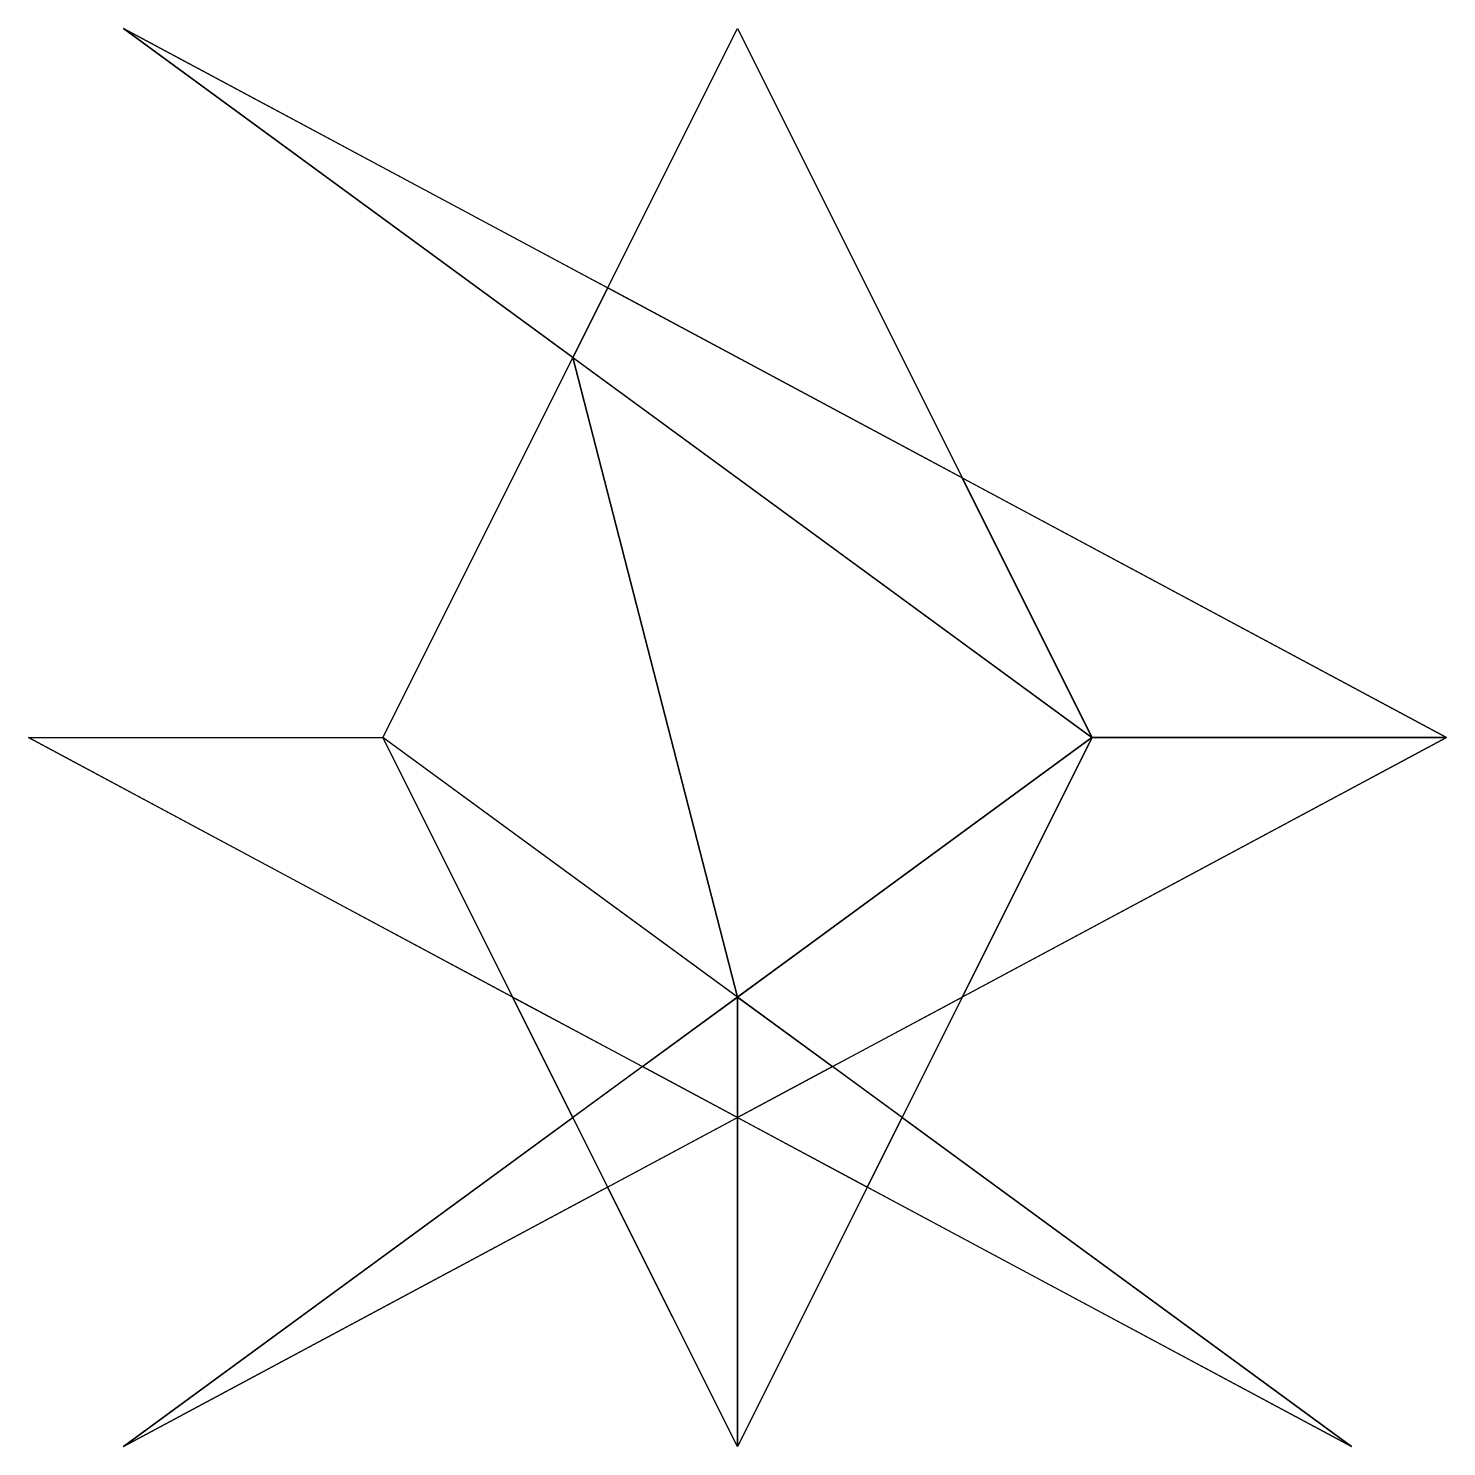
# Model space of a CAD drawing. Header units: metres. Extents: x -642 to 368, y -392 to 227.
# Drawn here: x 224.7 to 368.4, y -221.1 to -77.5 of the extents above; entities that cross this region are included whole.
import ezdxf

# ---------------------------------------------------------------- set-up
doc = ezdxf.new("R2010")
doc.units = ezdxf.units.M

msp = doc.modelspace()

# ---------------------------------------------------------------- linework, layer by layer
for p, q in [((368.35004, -149.2991, -623.5383), (234.35178, -77.48999, -623.5383)), ((234.35178, -77.48999, -623.5383), (332.45163, -149.30118, -623.5383)), ((368.35004, -149.2991, -623.5383), (234.35178, -77.48999, -623.5383)), ((234.35178, -77.48999, -623.5383), (332.45163, -149.30118, -623.5383)), ((368.35004, -149.2991, -623.5383), (234.35178, -77.48999, -623.5383)), ((234.35178, -77.48999, -623.5383), (332.45163, -149.30118, -623.5383)), ((368.35004, -149.2991, -623.5383), (234.35178, -77.48999, -623.5383)), ((234.35178, -77.48999, -623.5383), (332.45163, -149.30118, -623.5383)), ((368.35004, -149.2991, -623.5383), (234.35178, -77.48999, -623.5383)), ((234.35178, -77.48999, -623.5383), (332.45163, -149.30118, -623.5383)), ((368.35004, -149.2991, -623.5383), (234.35178, -77.48999, -623.5383)), ((234.35178, -77.48999, -623.5383), (332.45163, -149.30118, -623.5383)), ((368.35004, -149.2991, -623.5383), (234.35178, -77.48999, -623.5383)), ((234.35178, -77.48999, -623.5383), (332.45163, -149.30118, -623.5383)), ((368.35004, -149.2991, -623.5383), (234.35178, -77.48999, -623.5383)), ((234.35178, -77.48999, -623.5383), (332.45163, -149.30118, -623.5383)), ((368.35004, -149.2991, -623.5383), (234.35178, -77.48999, -623.5383)), ((234.35178, -77.48999, -623.5383), (332.45163, -149.30118, -623.5383)), ((368.35004, -149.2991, -623.5383), (234.35178, -77.48999, -623.5383)), ((234.35178, -77.48999, -623.5383), (332.45163, -149.30118, -623.5383)), ((260.6334, -149.29968, -623.5383), (296.54285, -77.48999, -623.5383)), ((260.6334, -149.29968, -623.5383), (296.54285, -77.48999, -623.5383)), ((260.6334, -149.29968, -623.5383), (296.54285, -77.48999, -623.5383)), ((260.6334, -149.29968, -623.5383), (296.54285, -77.48999, -623.5383)), ((260.6334, -149.29968, -623.5383), (296.54285, -77.48999, -623.5383)), ((260.6334, -149.29968, -623.5383), (296.54285, -77.48999, -623.5383)), ((260.6334, -149.29968, -623.5383), (296.54285, -77.48999, -623.5383)), ((260.6334, -149.29968, -623.5383), (296.54285, -77.48999, -623.5383)), ((260.6334, -149.29968, -623.5383), (296.54285, -77.48999, -623.5383)), ((260.6334, -149.29968, -623.5383), (296.54285, -77.48999, -623.5383)), ((296.54285, -77.48999, -623.5383), (332.4417, -149.3006, -623.5383)), ((296.54285, -77.48999, -623.5383), (332.4417, -149.3006, -623.5383)), ((296.54285, -77.48999, -623.5383), (332.4417, -149.3006, -623.5383)), ((296.54285, -77.48999, -623.5383), (332.4417, -149.3006, -623.5383)), ((296.54285, -77.48999, -623.5383), (332.4417, -149.3006, -623.5383)), ((296.54285, -77.48999, -623.5383), (332.4417, -149.3006, -623.5383)), ((296.54285, -77.48999, -623.5383), (332.4417, -149.3006, -623.5383)), ((296.54285, -77.48999, -623.5383), (332.4417, -149.3006, -623.5383)), ((296.54285, -77.48999, -623.5383), (332.4417, -149.3006, -623.5383)), ((296.54285, -77.48999, -623.5383), (332.4417, -149.3006, -623.5383)), ((224.73001, -149.29999, -623.5383), (358.7298, -221.10999, -623.5383)), ((224.73001, -149.29999, -623.5383), (358.7298, -221.10999, -623.5383)), ((224.73001, -149.29999, -623.5383), (358.7298, -221.10999, -623.5383)), ((224.73001, -149.29999, -623.5383), (358.7298, -221.10999, -623.5383)), ((224.73001, -149.29999, -623.5383), (358.7298, -221.10999, -623.5383)), ((224.73001, -149.29999, -623.5383), (358.7298, -221.10999, -623.5383)), ((224.73001, -149.29999, -623.5383), (358.7298, -221.10999, -623.5383)), ((224.73001, -149.29999, -623.5383), (358.7298, -221.10999, -623.5383)), ((224.73001, -149.29999, -623.5383), (358.7298, -221.10999, -623.5383)), ((224.73001, -149.29999, -623.5383), (358.7298, -221.10999, -623.5383)), ((234.34875, -221.10999, -623.5383), (368.35004, -149.2991, -623.5383)), ((234.34875, -221.10999, -623.5383), (368.35004, -149.2991, -623.5383)), ((234.34875, -221.10999, -623.5383), (368.35004, -149.2991, -623.5383)), ((234.34875, -221.10999, -623.5383), (368.35004, -149.2991, -623.5383)), ((234.34875, -221.10999, -623.5383), (368.35004, -149.2991, -623.5383)), ((234.34875, -221.10999, -623.5383), (368.35004, -149.2991, -623.5383)), ((234.34875, -221.10999, -623.5383), (368.35004, -149.2991, -623.5383)), ((234.34875, -221.10999, -623.5383), (368.35004, -149.2991, -623.5383)), ((234.34875, -221.10999, -623.5383), (368.35004, -149.2991, -623.5383)), ((234.34875, -221.10999, -623.5383), (368.35004, -149.2991, -623.5383)), ((332.4417, -149.3006, -623.5383), (234.34875, -221.10999, -623.5383)), ((332.4417, -149.3006, -623.5383), (234.34875, -221.10999, -623.5383)), ((332.4417, -149.3006, -623.5383), (234.34875, -221.10999, -623.5383)), ((332.4417, -149.3006, -623.5383), (234.34875, -221.10999, -623.5383)), ((332.4417, -149.3006, -623.5383), (234.34875, -221.10999, -623.5383)), ((332.4417, -149.3006, -623.5383), (234.34875, -221.10999, -623.5383)), ((332.4417, -149.3006, -623.5383), (234.34875, -221.10999, -623.5383)), ((332.4417, -149.3006, -623.5383), (234.34875, -221.10999, -623.5383)), ((332.4417, -149.3006, -623.5383), (234.34875, -221.10999, -623.5383)), ((332.4417, -149.3006, -623.5383), (234.34875, -221.10999, -623.5383)), ((296.53146, -221.10999, -623.5383), (260.6281, -149.2963, -623.5383)), ((296.53146, -221.10999, -623.5383), (260.6281, -149.2963, -623.5383)), ((296.53146, -221.10999, -623.5383), (260.6281, -149.2963, -623.5383)), ((296.53146, -221.10999, -623.5383), (260.6281, -149.2963, -623.5383)), ((296.53146, -221.10999, -623.5383), (260.6281, -149.2963, -623.5383)), ((296.53146, -221.10999, -623.5383), (260.6281, -149.2963, -623.5383)), ((296.53146, -221.10999, -623.5383), (260.6281, -149.2963, -623.5383)), ((296.53146, -221.10999, -623.5383), (260.6281, -149.2963, -623.5383)), ((296.53146, -221.10999, -623.5383), (260.6281, -149.2963, -623.5383)), ((296.53146, -221.10999, -623.5383), (260.6281, -149.2963, -623.5383)), ((358.7298, -221.10999, -623.5383), (260.6334, -149.29968, -623.5383)), ((358.7298, -221.10999, -623.5383), (260.6334, -149.29968, -623.5383)), ((358.7298, -221.10999, -623.5383), (260.6334, -149.29968, -623.5383)), ((358.7298, -221.10999, -623.5383), (260.6334, -149.29968, -623.5383)), ((358.7298, -221.10999, -623.5383), (260.6334, -149.29968, -623.5383)), ((358.7298, -221.10999, -623.5383), (260.6334, -149.29968, -623.5383)), ((358.7298, -221.10999, -623.5383), (260.6334, -149.29968, -623.5383)), ((358.7298, -221.10999, -623.5383), (260.6334, -149.29968, -623.5383)), ((358.7298, -221.10999, -623.5383), (260.6334, -149.29968, -623.5383)), ((358.7298, -221.10999, -623.5383), (260.6334, -149.29968, -623.5383)), ((332.45163, -149.30118, -623.5383), (296.53146, -221.10999, -623.5383)), ((332.45163, -149.30118, -623.5383), (296.53146, -221.10999, -623.5383)), ((332.45163, -149.30118, -623.5383), (296.53146, -221.10999, -623.5383)), ((332.45163, -149.30118, -623.5383), (296.53146, -221.10999, -623.5383)), ((332.45163, -149.30118, -623.5383), (296.53146, -221.10999, -623.5383)), ((332.45163, -149.30118, -623.5383), (296.53146, -221.10999, -623.5383)), ((332.45163, -149.30118, -623.5383), (296.53146, -221.10999, -623.5383)), ((332.45163, -149.30118, -623.5383), (296.53146, -221.10999, -623.5383)), ((332.45163, -149.30118, -623.5383), (296.53146, -221.10999, -623.5383)), ((332.45163, -149.30118, -623.5383), (296.53146, -221.10999, -623.5383))]:
    msp.add_line(p, q)
for points in [[(283.39905, -103.77423, -623.5383), (279.87775, -110.81596, -623.5383), (234.35178, -77.48999, -623.5383), (234.35188, -77.48989, -623.5382)], [(283.39905, -103.77423, -623.5383), (279.87775, -110.81596, -623.5383), (234.35178, -77.48999, -623.5383), (234.35188, -77.48989, -623.5382)], [(283.39905, -103.77423, -623.5383), (279.87775, -110.81596, -623.5383), (234.35178, -77.48999, -623.5383), (234.35188, -77.48989, -623.5382)], [(283.39905, -103.77423, -623.5383), (279.87775, -110.81596, -623.5383), (234.35178, -77.48999, -623.5383), (234.35188, -77.48989, -623.5382)], [(283.39905, -103.77423, -623.5383), (279.87775, -110.81596, -623.5383), (234.35178, -77.48999, -623.5383), (234.35188, -77.48989, -623.5382)], [(283.39905, -103.77423, -623.5383), (279.87775, -110.81596, -623.5383), (234.35178, -77.48999, -623.5383), (234.35188, -77.48989, -623.5382)], [(283.39905, -103.77423, -623.5383), (279.87775, -110.81596, -623.5383), (234.35178, -77.48999, -623.5383), (234.35188, -77.48989, -623.5382)], [(283.39905, -103.77423, -623.5383), (279.87775, -110.81596, -623.5383), (234.35178, -77.48999, -623.5383), (234.35188, -77.48989, -623.5382)], [(283.39905, -103.77423, -623.5383), (279.87775, -110.81596, -623.5383), (234.35178, -77.48999, -623.5383), (234.35188, -77.48989, -623.5382)], [(283.39905, -103.77423, -623.5383), (279.87775, -110.81596, -623.5383), (234.35178, -77.48999, -623.5383), (234.35188, -77.48989, -623.5382)], [(319.30063, -123.01375, -623.5383), (283.39905, -103.77423, -623.5383), (296.54285, -77.48999, -623.5383), (296.54294, -77.48989, -623.5382)], [(319.30063, -123.01375, -623.5383), (283.39905, -103.77423, -623.5383), (296.54285, -77.48999, -623.5383), (296.54294, -77.48989, -623.5382)], [(319.30063, -123.01375, -623.5383), (283.39905, -103.77423, -623.5383), (296.54285, -77.48999, -623.5383), (296.54294, -77.48989, -623.5382)], [(319.30063, -123.01375, -623.5383), (283.39905, -103.77423, -623.5383), (296.54285, -77.48999, -623.5383), (296.54294, -77.48989, -623.5382)], [(319.30063, -123.01375, -623.5383), (283.39905, -103.77423, -623.5383), (296.54285, -77.48999, -623.5383), (296.54294, -77.48989, -623.5382)], [(319.30063, -123.01375, -623.5383), (283.39905, -103.77423, -623.5383), (296.54285, -77.48999, -623.5383), (296.54294, -77.48989, -623.5382)], [(319.30063, -123.01375, -623.5383), (283.39905, -103.77423, -623.5383), (296.54285, -77.48999, -623.5383), (296.54294, -77.48989, -623.5382)], [(319.30063, -123.01375, -623.5383), (283.39905, -103.77423, -623.5383), (296.54285, -77.48999, -623.5383), (296.54294, -77.48989, -623.5382)], [(319.30063, -123.01375, -623.5383), (283.39905, -103.77423, -623.5383), (296.54285, -77.48999, -623.5383), (296.54294, -77.48989, -623.5382)], [(319.30063, -123.01375, -623.5383), (283.39905, -103.77423, -623.5383), (296.54285, -77.48999, -623.5383), (296.54294, -77.48989, -623.5382)], [(296.53854, -175.58365, -623.5383), (260.6334, -149.29968, -623.5383), (279.87775, -110.81596, -623.5383), (279.87784, -110.815865, -623.5382)], [(296.53854, -175.58365, -623.5383), (260.6334, -149.29968, -623.5383), (279.87775, -110.81596, -623.5383), (279.87784, -110.815865, -623.5382)], [(296.53854, -175.58365, -623.5383), (260.6334, -149.29968, -623.5383), (279.87775, -110.81596, -623.5383), (279.87784, -110.815865, -623.5382)], [(296.53854, -175.58365, -623.5383), (260.6334, -149.29968, -623.5383), (279.87775, -110.81596, -623.5383), (279.87784, -110.815865, -623.5382)], [(296.53854, -175.58365, -623.5383), (260.6334, -149.29968, -623.5383), (279.87775, -110.81596, -623.5383), (279.87784, -110.815865, -623.5382)], [(296.53854, -175.58365, -623.5383), (260.6334, -149.29968, -623.5383), (279.87775, -110.81596, -623.5383), (279.87784, -110.815865, -623.5382)], [(296.53854, -175.58365, -623.5383), (260.6334, -149.29968, -623.5383), (279.87775, -110.81596, -623.5383), (279.87784, -110.815865, -623.5382)], [(296.53854, -175.58365, -623.5383), (260.6334, -149.29968, -623.5383), (279.87775, -110.81596, -623.5383), (279.87784, -110.815865, -623.5382)], [(296.53854, -175.58365, -623.5383), (260.6334, -149.29968, -623.5383), (279.87775, -110.81596, -623.5383), (279.87784, -110.815865, -623.5382)], [(296.53854, -175.58365, -623.5383), (260.6334, -149.29968, -623.5383), (279.87775, -110.81596, -623.5383), (279.87784, -110.815865, -623.5382)], [(296.53854, -175.58365, -623.5383), (279.87775, -110.81596, -623.5383), (332.43646, -149.29007, -623.5383), (332.43655, -149.28996, -623.5382)], [(296.53854, -175.58365, -623.5383), (279.87775, -110.81596, -623.5383), (332.43646, -149.29007, -623.5383), (332.43655, -149.28996, -623.5382)], [(296.53854, -175.58365, -623.5383), (279.87775, -110.81596, -623.5383), (332.43646, -149.29007, -623.5383), (332.43655, -149.28996, -623.5382)], [(296.53854, -175.58365, -623.5383), (279.87775, -110.81596, -623.5383), (332.43646, -149.29007, -623.5383), (332.43655, -149.28996, -623.5382)], [(296.53854, -175.58365, -623.5383), (279.87775, -110.81596, -623.5383), (332.43646, -149.29007, -623.5383), (332.43655, -149.28996, -623.5382)], [(296.53854, -175.58365, -623.5383), (279.87775, -110.81596, -623.5383), (332.43646, -149.29007, -623.5383), (332.43655, -149.28996, -623.5382)], [(296.53854, -175.58365, -623.5383), (279.87775, -110.81596, -623.5383), (332.43646, -149.29007, -623.5383), (332.43655, -149.28996, -623.5382)], [(296.53854, -175.58365, -623.5383), (279.87775, -110.81596, -623.5383), (332.43646, -149.29007, -623.5383), (332.43655, -149.28996, -623.5382)], [(296.53854, -175.58365, -623.5383), (279.87775, -110.81596, -623.5383), (332.43646, -149.29007, -623.5383), (332.43655, -149.28996, -623.5382)], [(296.53854, -175.58365, -623.5383), (279.87775, -110.81596, -623.5383), (332.43646, -149.29007, -623.5383), (332.43655, -149.28996, -623.5382)], [(368.35004, -149.2991, -623.5383), (332.43646, -149.29007, -623.5383), (319.30063, -123.01375, -623.5383), (319.30072, -123.01365, -623.5382)], [(368.35004, -149.2991, -623.5383), (332.43646, -149.29007, -623.5383), (319.30063, -123.01375, -623.5383), (319.30072, -123.01365, -623.5382)], [(368.35004, -149.2991, -623.5383), (332.43646, -149.29007, -623.5383), (319.30063, -123.01375, -623.5383), (319.30072, -123.01365, -623.5382)], [(368.35004, -149.2991, -623.5383), (332.43646, -149.29007, -623.5383), (319.30063, -123.01375, -623.5383), (319.30072, -123.01365, -623.5382)], [(368.35004, -149.2991, -623.5383), (332.43646, -149.29007, -623.5383), (319.30063, -123.01375, -623.5383), (319.30072, -123.01365, -623.5382)], [(368.35004, -149.2991, -623.5383), (332.43646, -149.29007, -623.5383), (319.30063, -123.01375, -623.5383), (319.30072, -123.01365, -623.5382)], [(368.35004, -149.2991, -623.5383), (332.43646, -149.29007, -623.5383), (319.30063, -123.01375, -623.5383), (319.30072, -123.01365, -623.5382)], [(368.35004, -149.2991, -623.5383), (332.43646, -149.29007, -623.5383), (319.30063, -123.01375, -623.5383), (319.30072, -123.01365, -623.5382)], [(368.35004, -149.2991, -623.5383), (332.43646, -149.29007, -623.5383), (319.30063, -123.01375, -623.5383), (319.30072, -123.01365, -623.5382)], [(368.35004, -149.2991, -623.5383), (332.43646, -149.29007, -623.5383), (319.30063, -123.01375, -623.5383), (319.30072, -123.01365, -623.5382)], [(273.76843, -175.5795, -623.5383), (224.73001, -149.29999, -623.5383), (260.6281, -149.2963, -623.5383), (260.6282, -149.29619, -623.5382)], [(273.76843, -175.5795, -623.5383), (224.73001, -149.29999, -623.5383), (260.6281, -149.2963, -623.5383), (260.6282, -149.29619, -623.5382)], [(273.76843, -175.5795, -623.5383), (224.73001, -149.29999, -623.5383), (260.6281, -149.2963, -623.5383), (260.6282, -149.29619, -623.5382)], [(273.76843, -175.5795, -623.5383), (224.73001, -149.29999, -623.5383), (260.6281, -149.2963, -623.5383), (260.6282, -149.29619, -623.5382)], [(273.76843, -175.5795, -623.5383), (224.73001, -149.29999, -623.5383), (260.6281, -149.2963, -623.5383), (260.6282, -149.29619, -623.5382)], [(273.76843, -175.5795, -623.5383), (224.73001, -149.29999, -623.5383), (260.6281, -149.2963, -623.5383), (260.6282, -149.29619, -623.5382)], [(273.76843, -175.5795, -623.5383), (224.73001, -149.29999, -623.5383), (260.6281, -149.2963, -623.5383), (260.6282, -149.29619, -623.5382)], [(273.76843, -175.5795, -623.5383), (224.73001, -149.29999, -623.5383), (260.6281, -149.2963, -623.5383), (260.6282, -149.29619, -623.5382)], [(273.76843, -175.5795, -623.5383), (224.73001, -149.29999, -623.5383), (260.6281, -149.2963, -623.5383), (260.6282, -149.29619, -623.5382)], [(273.76843, -175.5795, -623.5383), (224.73001, -149.29999, -623.5383), (260.6281, -149.2963, -623.5383), (260.6282, -149.29619, -623.5382)], [(296.53854, -175.58365, -623.5383), (332.43646, -149.29007, -623.5383), (332.4417, -149.3006, -623.5383), (332.4418, -149.30049, -623.5382)], [(296.53854, -175.58365, -623.5383), (332.43646, -149.29007, -623.5383), (332.4417, -149.3006, -623.5383), (332.4418, -149.30049, -623.5382)], [(296.53854, -175.58365, -623.5383), (332.43646, -149.29007, -623.5383), (332.4417, -149.3006, -623.5383), (332.4418, -149.30049, -623.5382)], [(296.53854, -175.58365, -623.5383), (332.43646, -149.29007, -623.5383), (332.4417, -149.3006, -623.5383), (332.4418, -149.30049, -623.5382)], [(296.53854, -175.58365, -623.5383), (332.43646, -149.29007, -623.5383), (332.4417, -149.3006, -623.5383), (332.4418, -149.30049, -623.5382)], [(296.53854, -175.58365, -623.5383), (332.43646, -149.29007, -623.5383), (332.4417, -149.3006, -623.5383), (332.4418, -149.30049, -623.5382)], [(296.53854, -175.58365, -623.5383), (332.43646, -149.29007, -623.5383), (332.4417, -149.3006, -623.5383), (332.4418, -149.30049, -623.5382)], [(296.53854, -175.58365, -623.5383), (332.43646, -149.29007, -623.5383), (332.4417, -149.3006, -623.5383), (332.4418, -149.30049, -623.5382)], [(296.53854, -175.58365, -623.5383), (332.43646, -149.29007, -623.5383), (332.4417, -149.3006, -623.5383), (332.4418, -149.30049, -623.5382)], [(296.53854, -175.58365, -623.5383), (332.43646, -149.29007, -623.5383), (332.4417, -149.3006, -623.5383), (332.4418, -149.30049, -623.5382)], [(368.35004, -149.2991, -623.5383), (319.3055, -175.58191, -623.5383), (332.45163, -149.30118, -623.5383), (332.45172, -149.30107, -623.5382)], [(368.35004, -149.2991, -623.5383), (319.3055, -175.58191, -623.5383), (332.45163, -149.30118, -623.5383), (332.45172, -149.30107, -623.5382)], [(368.35004, -149.2991, -623.5383), (319.3055, -175.58191, -623.5383), (332.45163, -149.30118, -623.5383), (332.45172, -149.30107, -623.5382)], [(368.35004, -149.2991, -623.5383), (319.3055, -175.58191, -623.5383), (332.45163, -149.30118, -623.5383), (332.45172, -149.30107, -623.5382)], [(368.35004, -149.2991, -623.5383), (319.3055, -175.58191, -623.5383), (332.45163, -149.30118, -623.5383), (332.45172, -149.30107, -623.5382)], [(368.35004, -149.2991, -623.5383), (319.3055, -175.58191, -623.5383), (332.45163, -149.30118, -623.5383), (332.45172, -149.30107, -623.5382)], [(368.35004, -149.2991, -623.5383), (319.3055, -175.58191, -623.5383), (332.45163, -149.30118, -623.5383), (332.45172, -149.30107, -623.5382)], [(368.35004, -149.2991, -623.5383), (319.3055, -175.58191, -623.5383), (332.45163, -149.30118, -623.5383), (332.45172, -149.30107, -623.5382)], [(368.35004, -149.2991, -623.5383), (319.3055, -175.58191, -623.5383), (332.45163, -149.30118, -623.5383), (332.45172, -149.30107, -623.5382)], [(368.35004, -149.2991, -623.5383), (319.3055, -175.58191, -623.5383), (332.45163, -149.30118, -623.5383), (332.45172, -149.30107, -623.5382)], [(368.35004, -149.2991, -623.5383), (332.45163, -149.30118, -623.5383), (332.43646, -149.29007, -623.5383), (332.43655, -149.28996, -623.5382)], [(368.35004, -149.2991, -623.5383), (332.45163, -149.30118, -623.5383), (332.43646, -149.29007, -623.5383), (332.43655, -149.28996, -623.5382)], [(368.35004, -149.2991, -623.5383), (332.45163, -149.30118, -623.5383), (332.43646, -149.29007, -623.5383), (332.43655, -149.28996, -623.5382)], [(368.35004, -149.2991, -623.5383), (332.45163, -149.30118, -623.5383), (332.43646, -149.29007, -623.5383), (332.43655, -149.28996, -623.5382)], [(368.35004, -149.2991, -623.5383), (332.45163, -149.30118, -623.5383), (332.43646, -149.29007, -623.5383), (332.43655, -149.28996, -623.5382)], [(368.35004, -149.2991, -623.5383), (332.45163, -149.30118, -623.5383), (332.43646, -149.29007, -623.5383), (332.43655, -149.28996, -623.5382)], [(368.35004, -149.2991, -623.5383), (332.45163, -149.30118, -623.5383), (332.43646, -149.29007, -623.5383), (332.43655, -149.28996, -623.5382)], [(368.35004, -149.2991, -623.5383), (332.45163, -149.30118, -623.5383), (332.43646, -149.29007, -623.5383), (332.43655, -149.28996, -623.5382)], [(368.35004, -149.2991, -623.5383), (332.45163, -149.30118, -623.5383), (332.43646, -149.29007, -623.5383), (332.43655, -149.28996, -623.5382)], [(368.35004, -149.2991, -623.5383), (332.45163, -149.30118, -623.5383), (332.43646, -149.29007, -623.5383), (332.43655, -149.28996, -623.5382)], [(286.9181, -182.62637, -623.5383), (279.87076, -187.7854, -623.5383), (273.76843, -175.5795, -623.5383), (273.76852, -175.57939, -623.5382)], [(286.9181, -182.62637, -623.5383), (279.87076, -187.7854, -623.5383), (273.76843, -175.5795, -623.5383), (273.76852, -175.57939, -623.5382)], [(286.9181, -182.62637, -623.5383), (279.87076, -187.7854, -623.5383), (273.76843, -175.5795, -623.5383), (273.76852, -175.57939, -623.5382)], [(286.9181, -182.62637, -623.5383), (279.87076, -187.7854, -623.5383), (273.76843, -175.5795, -623.5383), (273.76852, -175.57939, -623.5382)], [(286.9181, -182.62637, -623.5383), (279.87076, -187.7854, -623.5383), (273.76843, -175.5795, -623.5383), (273.76852, -175.57939, -623.5382)], [(286.9181, -182.62637, -623.5383), (279.87076, -187.7854, -623.5383), (273.76843, -175.5795, -623.5383), (273.76852, -175.57939, -623.5382)], [(286.9181, -182.62637, -623.5383), (279.87076, -187.7854, -623.5383), (273.76843, -175.5795, -623.5383), (273.76852, -175.57939, -623.5382)], [(286.9181, -182.62637, -623.5383), (279.87076, -187.7854, -623.5383), (273.76843, -175.5795, -623.5383), (273.76852, -175.57939, -623.5382)], [(286.9181, -182.62637, -623.5383), (279.87076, -187.7854, -623.5383), (273.76843, -175.5795, -623.5383), (273.76852, -175.57939, -623.5382)], [(286.9181, -182.62637, -623.5383), (279.87076, -187.7854, -623.5383), (273.76843, -175.5795, -623.5383), (273.76852, -175.57939, -623.5382)], [(296.53925, -187.78229, -623.5383), (286.9181, -182.62637, -623.5383), (296.53854, -175.58365, -623.5383), (296.53864, -175.58354, -623.5382)], [(296.53925, -187.78229, -623.5383), (286.9181, -182.62637, -623.5383), (296.53854, -175.58365, -623.5383), (296.53864, -175.58354, -623.5382)], [(296.53925, -187.78229, -623.5383), (286.9181, -182.62637, -623.5383), (296.53854, -175.58365, -623.5383), (296.53864, -175.58354, -623.5382)], [(296.53925, -187.78229, -623.5383), (286.9181, -182.62637, -623.5383), (296.53854, -175.58365, -623.5383), (296.53864, -175.58354, -623.5382)], [(296.53925, -187.78229, -623.5383), (286.9181, -182.62637, -623.5383), (296.53854, -175.58365, -623.5383), (296.53864, -175.58354, -623.5382)], [(296.53925, -187.78229, -623.5383), (286.9181, -182.62637, -623.5383), (296.53854, -175.58365, -623.5383), (296.53864, -175.58354, -623.5382)], [(296.53925, -187.78229, -623.5383), (286.9181, -182.62637, -623.5383), (296.53854, -175.58365, -623.5383), (296.53864, -175.58354, -623.5382)], [(296.53925, -187.78229, -623.5383), (286.9181, -182.62637, -623.5383), (296.53854, -175.58365, -623.5383), (296.53864, -175.58354, -623.5382)], [(296.53925, -187.78229, -623.5383), (286.9181, -182.62637, -623.5383), (296.53854, -175.58365, -623.5383), (296.53864, -175.58354, -623.5382)], [(296.53925, -187.78229, -623.5383), (286.9181, -182.62637, -623.5383), (296.53854, -175.58365, -623.5383), (296.53864, -175.58354, -623.5382)], [(296.53925, -187.78229, -623.5383), (296.53854, -175.58365, -623.5383), (306.1597, -182.62671, -623.5383), (306.1598, -182.6266, -623.5382)], [(296.53925, -187.78229, -623.5383), (296.53854, -175.58365, -623.5383), (306.1597, -182.62671, -623.5383), (306.1598, -182.6266, -623.5382)], [(296.53925, -187.78229, -623.5383), (296.53854, -175.58365, -623.5383), (306.1597, -182.62671, -623.5383), (306.1598, -182.6266, -623.5382)], [(296.53925, -187.78229, -623.5383), (296.53854, -175.58365, -623.5383), (306.1597, -182.62671, -623.5383), (306.1598, -182.6266, -623.5382)], [(296.53925, -187.78229, -623.5383), (296.53854, -175.58365, -623.5383), (306.1597, -182.62671, -623.5383), (306.1598, -182.6266, -623.5382)], [(296.53925, -187.78229, -623.5383), (296.53854, -175.58365, -623.5383), (306.1597, -182.62671, -623.5383), (306.1598, -182.6266, -623.5382)], [(296.53925, -187.78229, -623.5383), (296.53854, -175.58365, -623.5383), (306.1597, -182.62671, -623.5383), (306.1598, -182.6266, -623.5382)], [(296.53925, -187.78229, -623.5383), (296.53854, -175.58365, -623.5383), (306.1597, -182.62671, -623.5383), (306.1598, -182.6266, -623.5382)], [(296.53925, -187.78229, -623.5383), (296.53854, -175.58365, -623.5383), (306.1597, -182.62671, -623.5383), (306.1598, -182.6266, -623.5382)], [(296.53925, -187.78229, -623.5383), (296.53854, -175.58365, -623.5383), (306.1597, -182.62671, -623.5383), (306.1598, -182.6266, -623.5382)], [(319.3055, -175.58191, -623.5383), (313.20258, -187.78236, -623.5383), (306.1597, -182.62671, -623.5383), (306.1598, -182.6266, -623.5382)], [(319.3055, -175.58191, -623.5383), (313.20258, -187.78236, -623.5383), (306.1597, -182.62671, -623.5383), (306.1598, -182.6266, -623.5382)], [(319.3055, -175.58191, -623.5383), (313.20258, -187.78236, -623.5383), (306.1597, -182.62671, -623.5383), (306.1598, -182.6266, -623.5382)], [(319.3055, -175.58191, -623.5383), (313.20258, -187.78236, -623.5383), (306.1597, -182.62671, -623.5383), (306.1598, -182.6266, -623.5382)], [(319.3055, -175.58191, -623.5383), (313.20258, -187.78236, -623.5383), (306.1597, -182.62671, -623.5383), (306.1598, -182.6266, -623.5382)], [(319.3055, -175.58191, -623.5383), (313.20258, -187.78236, -623.5383), (306.1597, -182.62671, -623.5383), (306.1598, -182.6266, -623.5382)], [(319.3055, -175.58191, -623.5383), (313.20258, -187.78236, -623.5383), (306.1597, -182.62671, -623.5383), (306.1598, -182.6266, -623.5382)], [(319.3055, -175.58191, -623.5383), (313.20258, -187.78236, -623.5383), (306.1597, -182.62671, -623.5383), (306.1598, -182.6266, -623.5382)], [(319.3055, -175.58191, -623.5383), (313.20258, -187.78236, -623.5383), (306.1597, -182.62671, -623.5383), (306.1598, -182.6266, -623.5382)], [(319.3055, -175.58191, -623.5383), (313.20258, -187.78236, -623.5383), (306.1597, -182.62671, -623.5383), (306.1598, -182.6266, -623.5382)], [(283.39175, -194.828, -623.5383), (234.34875, -221.10999, -623.5383), (279.87076, -187.7854, -623.5383), (279.87085, -187.7853, -623.5382)], [(283.39175, -194.828, -623.5383), (234.34875, -221.10999, -623.5383), (279.87076, -187.7854, -623.5383), (279.87085, -187.7853, -623.5382)], [(283.39175, -194.828, -623.5383), (234.34875, -221.10999, -623.5383), (279.87076, -187.7854, -623.5383), (279.87085, -187.7853, -623.5382)], [(283.39175, -194.828, -623.5383), (234.34875, -221.10999, -623.5383), (279.87076, -187.7854, -623.5383), (279.87085, -187.7853, -623.5382)], [(283.39175, -194.828, -623.5383), (234.34875, -221.10999, -623.5383), (279.87076, -187.7854, -623.5383), (279.87085, -187.7853, -623.5382)], [(283.39175, -194.828, -623.5383), (234.34875, -221.10999, -623.5383), (279.87076, -187.7854, -623.5383), (279.87085, -187.7853, -623.5382)], [(283.39175, -194.828, -623.5383), (234.34875, -221.10999, -623.5383), (279.87076, -187.7854, -623.5383), (279.87085, -187.7853, -623.5382)], [(283.39175, -194.828, -623.5383), (234.34875, -221.10999, -623.5383), (279.87076, -187.7854, -623.5383), (279.87085, -187.7853, -623.5382)], [(283.39175, -194.828, -623.5383), (234.34875, -221.10999, -623.5383), (279.87076, -187.7854, -623.5383), (279.87085, -187.7853, -623.5382)], [(283.39175, -194.828, -623.5383), (234.34875, -221.10999, -623.5383), (279.87076, -187.7854, -623.5383), (279.87085, -187.7853, -623.5382)], [(296.53146, -221.10999, -623.5383), (283.39175, -194.828, -623.5383), (296.53925, -187.78229, -623.5383), (296.53934, -187.78218, -623.5382)], [(296.53146, -221.10999, -623.5383), (283.39175, -194.828, -623.5383), (296.53925, -187.78229, -623.5383), (296.53934, -187.78218, -623.5382)], [(296.53146, -221.10999, -623.5383), (283.39175, -194.828, -623.5383), (296.53925, -187.78229, -623.5383), (296.53934, -187.78218, -623.5382)], [(296.53146, -221.10999, -623.5383), (283.39175, -194.828, -623.5383), (296.53925, -187.78229, -623.5383), (296.53934, -187.78218, -623.5382)], [(296.53146, -221.10999, -623.5383), (283.39175, -194.828, -623.5383), (296.53925, -187.78229, -623.5383), (296.53934, -187.78218, -623.5382)], [(296.53146, -221.10999, -623.5383), (283.39175, -194.828, -623.5383), (296.53925, -187.78229, -623.5383), (296.53934, -187.78218, -623.5382)], [(296.53146, -221.10999, -623.5383), (283.39175, -194.828, -623.5383), (296.53925, -187.78229, -623.5383), (296.53934, -187.78218, -623.5382)], [(296.53146, -221.10999, -623.5383), (283.39175, -194.828, -623.5383), (296.53925, -187.78229, -623.5383), (296.53934, -187.78218, -623.5382)], [(296.53146, -221.10999, -623.5383), (283.39175, -194.828, -623.5383), (296.53925, -187.78229, -623.5383), (296.53934, -187.78218, -623.5382)], [(296.53146, -221.10999, -623.5383), (283.39175, -194.828, -623.5383), (296.53925, -187.78229, -623.5383), (296.53934, -187.78218, -623.5382)], [(296.53146, -221.10999, -623.5383), (296.53925, -187.78229, -623.5383), (309.68002, -194.8244, -623.5383), (309.6801, -194.8243, -623.5382)], [(296.53146, -221.10999, -623.5383), (296.53925, -187.78229, -623.5383), (309.68002, -194.8244, -623.5383), (309.6801, -194.8243, -623.5382)], [(296.53146, -221.10999, -623.5383), (296.53925, -187.78229, -623.5383), (309.68002, -194.8244, -623.5383), (309.6801, -194.8243, -623.5382)], [(296.53146, -221.10999, -623.5383), (296.53925, -187.78229, -623.5383), (309.68002, -194.8244, -623.5383), (309.6801, -194.8243, -623.5382)], [(296.53146, -221.10999, -623.5383), (296.53925, -187.78229, -623.5383), (309.68002, -194.8244, -623.5383), (309.6801, -194.8243, -623.5382)], [(296.53146, -221.10999, -623.5383), (296.53925, -187.78229, -623.5383), (309.68002, -194.8244, -623.5383), (309.6801, -194.8243, -623.5382)], [(296.53146, -221.10999, -623.5383), (296.53925, -187.78229, -623.5383), (309.68002, -194.8244, -623.5383), (309.6801, -194.8243, -623.5382)], [(296.53146, -221.10999, -623.5383), (296.53925, -187.78229, -623.5383), (309.68002, -194.8244, -623.5383), (309.6801, -194.8243, -623.5382)], [(296.53146, -221.10999, -623.5383), (296.53925, -187.78229, -623.5383), (309.68002, -194.8244, -623.5383), (309.6801, -194.8243, -623.5382)], [(296.53146, -221.10999, -623.5383), (296.53925, -187.78229, -623.5383), (309.68002, -194.8244, -623.5383), (309.6801, -194.8243, -623.5382)], [(358.7298, -221.10999, -623.5383), (309.68002, -194.8244, -623.5383), (313.20258, -187.78236, -623.5383), (313.20267, -187.78226, -623.5382)], [(358.7298, -221.10999, -623.5383), (309.68002, -194.8244, -623.5383), (313.20258, -187.78236, -623.5383), (313.20267, -187.78226, -623.5382)], [(358.7298, -221.10999, -623.5383), (309.68002, -194.8244, -623.5383), (313.20258, -187.78236, -623.5383), (313.20267, -187.78226, -623.5382)], [(358.7298, -221.10999, -623.5383), (309.68002, -194.8244, -623.5383), (313.20258, -187.78236, -623.5383), (313.20267, -187.78226, -623.5382)], [(358.7298, -221.10999, -623.5383), (309.68002, -194.8244, -623.5383), (313.20258, -187.78236, -623.5383), (313.20267, -187.78226, -623.5382)], [(358.7298, -221.10999, -623.5383), (309.68002, -194.8244, -623.5383), (313.20258, -187.78236, -623.5383), (313.20267, -187.78226, -623.5382)], [(358.7298, -221.10999, -623.5383), (309.68002, -194.8244, -623.5383), (313.20258, -187.78236, -623.5383), (313.20267, -187.78226, -623.5382)], [(358.7298, -221.10999, -623.5383), (309.68002, -194.8244, -623.5383), (313.20258, -187.78236, -623.5383), (313.20267, -187.78226, -623.5382)], [(358.7298, -221.10999, -623.5383), (309.68002, -194.8244, -623.5383), (313.20258, -187.78236, -623.5383), (313.20267, -187.78226, -623.5382)], [(358.7298, -221.10999, -623.5383), (309.68002, -194.8244, -623.5383), (313.20258, -187.78236, -623.5383), (313.20267, -187.78226, -623.5382)]]:
    msp.add_3dface(points)

doc.saveas('drawing.dxf')
